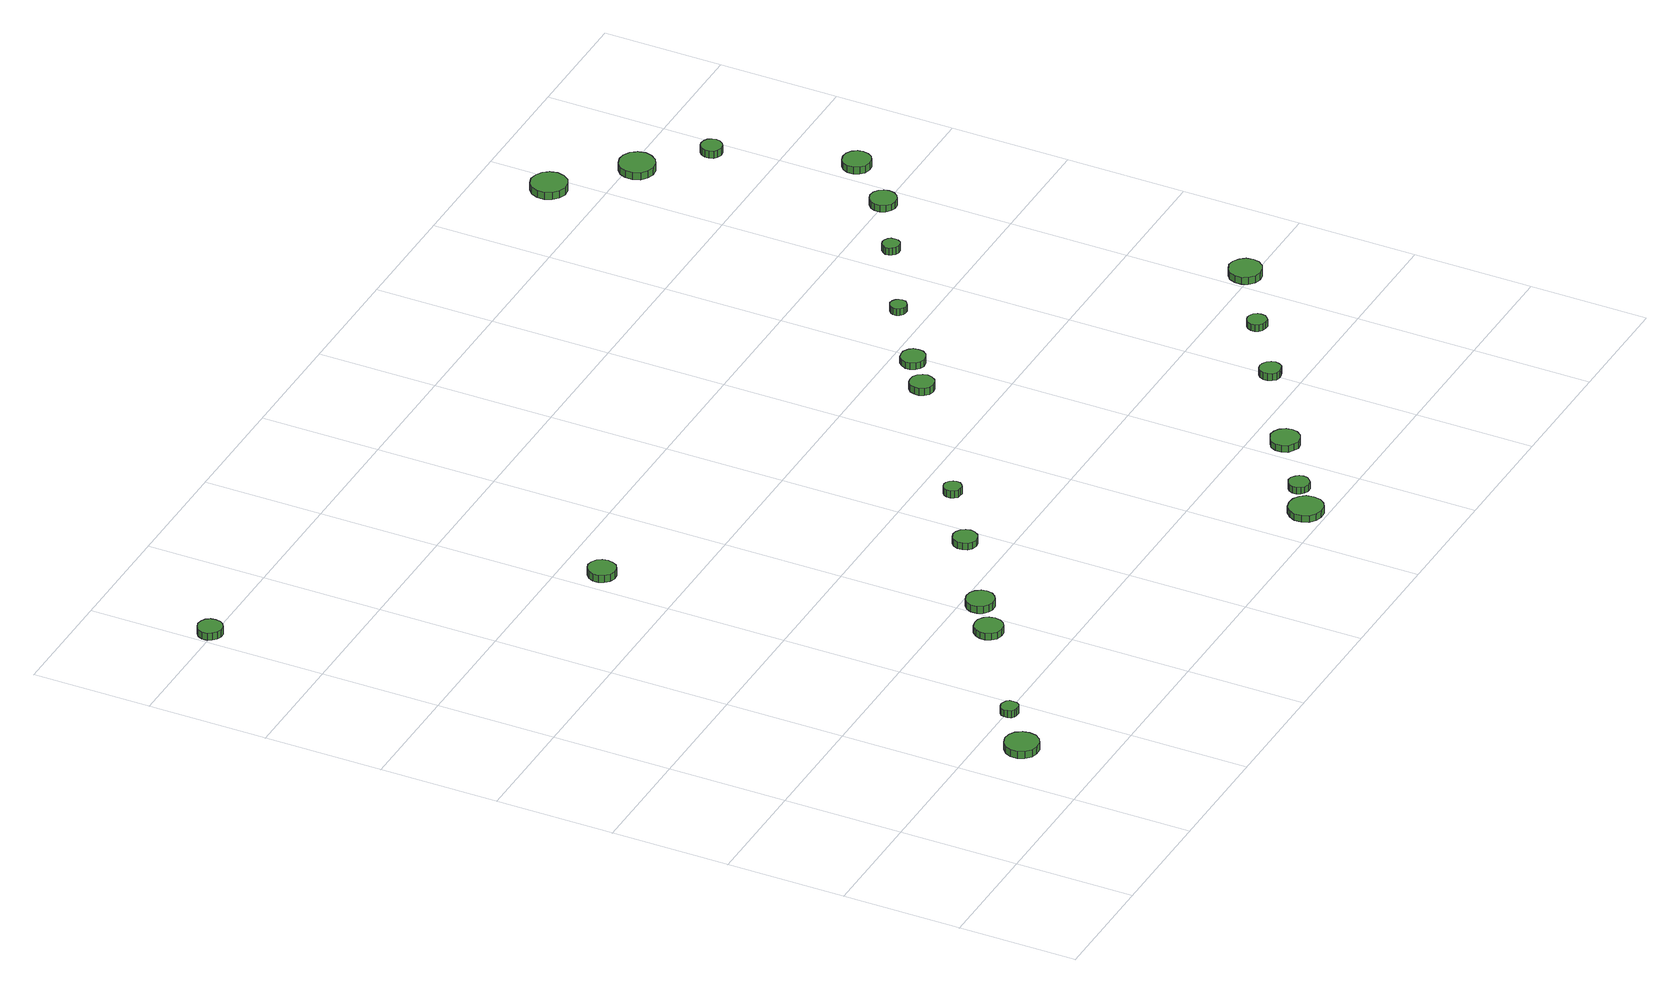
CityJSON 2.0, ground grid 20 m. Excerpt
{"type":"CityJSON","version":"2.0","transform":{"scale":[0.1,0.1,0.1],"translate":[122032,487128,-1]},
"CityObjects":{
"tree1":{"type":"SolitaryVegetationObject","attributes":{"function":"something"},"geometry":[{"type":"MultiSurface","lod":"1","boundaries":[[[0,1,2,3,4,5,6,7,8,9,10,11,12,13,14]],[[15,16,17,18,19,20,21,22,23,24,25,26,27,28,29]],[[0,29,28,1]],[[1,28,27,2]],[[2,27,26,3]],[[3,26,25,4]],[[4,25,24,5]],[[5,24,23,6]],[[6,23,22,7]],[[7,22,21,8]],[[8,21,20,9]],[[9,20,19,10]],[[10,19,18,11]],[[11,18,17,12]],[[12,17,16,13]],[[13,16,15,14]],[[14,15,29,0]]]}]},
"tree2":{"type":"SolitaryVegetationObject","attributes":{"function":"something"},"geometry":[{"type":"MultiSurface","lod":"1","boundaries":[[[30,31,32,33,34,35,36,37,38,39,40,41,42,43,44]],[[45,46,47,48,49,50,51,52,53,54,55,56,57,58,59]],[[30,59,58,31]],[[31,58,57,32]],[[32,57,56,33]],[[33,56,55,34]],[[34,55,54,35]],[[35,54,53,36]],[[36,53,52,37]],[[37,52,51,38]],[[38,51,50,39]],[[39,50,49,40]],[[40,49,48,41]],[[41,48,47,42]],[[42,47,46,43]],[[43,46,45,44]],[[44,45,59,30]]]}]},
"tree3":{"type":"SolitaryVegetationObject","attributes":{"function":"something"},"geometry":[{"type":"MultiSurface","lod":"1","boundaries":[[[60,61,62,63,64,65,66,67,68,69,70,71,72,73,74]],[[75,76,77,78,79,80,81,82,83,84,85,86,87,88,89]],[[60,89,88,61]],[[61,88,87,62]],[[62,87,86,63]],[[63,86,85,64]],[[64,85,84,65]],[[65,84,83,66]],[[66,83,82,67]],[[67,82,81,68]],[[68,81,80,69]],[[69,80,79,70]],[[70,79,78,71]],[[71,78,77,72]],[[72,77,76,73]],[[73,76,75,74]],[[74,75,89,60]]]}]},
"tree4":{"type":"SolitaryVegetationObject","attributes":{"function":"something"},"geometry":[{"type":"MultiSurface","lod":"1","boundaries":[[[90,91,92,93,94,95,96,97,98,99,100,101,102,103,104]],[[105,106,107,108,109,110,111,112,113,114,115,116,117,118,119]],[[90,119,118,91]],[[91,118,117,92]],[[92,117,116,93]],[[93,116,115,94]],[[94,115,114,95]],[[95,114,113,96]],[[96,113,112,97]],[[97,112,111,98]],[[98,111,110,99]],[[99,110,109,100]],[[100,109,108,101]],[[101,108,107,102]],[[102,107,106,103]],[[103,106,105,104]],[[104,105,119,90]]]}]},
"tree5":{"type":"SolitaryVegetationObject","attributes":{"function":"something"},"geometry":[{"type":"MultiSurface","lod":"1","boundaries":[[[120,121,122,123,124,125,126,127,128,129,130,131,132,133,134]],[[135,136,137,138,139,140,141,142,143,144,145,146,147,148,149]],[[120,149,148,121]],[[121,148,147,122]],[[122,147,146,123]],[[123,146,145,124]],[[124,145,144,125]],[[125,144,143,126]],[[126,143,142,127]],[[127,142,141,128]],[[128,141,140,129]],[[129,140,139,130]],[[130,139,138,131]],[[131,138,137,132]],[[132,137,136,133]],[[133,136,135,134]],[[134,135,149,120]]]}]},
"tree6":{"type":"SolitaryVegetationObject","attributes":{"function":"something"},"geometry":[{"type":"MultiSurface","lod":"1","boundaries":[[[150,151,152,153,154,155,156,157,158,159,160,161,162,163,164]],[[165,166,167,168,169,170,171,172,173,174,175,176,177,178,179]],[[150,179,178,151]],[[151,178,177,152]],[[152,177,176,153]],[[153,176,175,154]],[[154,175,174,155]],[[155,174,173,156]],[[156,173,172,157]],[[157,172,171,158]],[[158,171,170,159]],[[159,170,169,160]],[[160,169,168,161]],[[161,168,167,162]],[[162,167,166,163]],[[163,166,165,164]],[[164,165,179,150]]]}]},
"tree7":{"type":"SolitaryVegetationObject","attributes":{"function":"something"},"geometry":[{"type":"MultiSurface","lod":"1","boundaries":[[[180,181,182,183,184,185,186,187,188,189,190,191,192,193,194]],[[195,196,197,198,199,200,201,202,203,204,205,206,207,208,209]],[[180,209,208,181]],[[181,208,207,182]],[[182,207,206,183]],[[183,206,205,184]],[[184,205,204,185]],[[185,204,203,186]],[[186,203,202,187]],[[187,202,201,188]],[[188,201,200,189]],[[189,200,199,190]],[[190,199,198,191]],[[191,198,197,192]],[[192,197,196,193]],[[193,196,195,194]],[[194,195,209,180]]]}]},
"tree8":{"type":"SolitaryVegetationObject","attributes":{"function":"something"},"geometry":[{"type":"MultiSurface","lod":"1","boundaries":[[[210,211,212,213,214,215,216,217,218,219,220,221,222,223,224]],[[225,226,227,228,229,230,231,232,233,234,235,236,237,238,239]],[[210,239,238,211]],[[211,238,237,212]],[[212,237,236,213]],[[213,236,235,214]],[[214,235,234,215]],[[215,234,233,216]],[[216,233,232,217]],[[217,232,231,218]],[[218,231,230,219]],[[219,230,229,220]],[[220,229,228,221]],[[221,228,227,222]],[[222,227,226,223]],[[223,226,225,224]],[[224,225,239,210]]]}]},
"tree9":{"type":"SolitaryVegetationObject","attributes":{"function":"something"},"geometry":[{"type":"MultiSurface","lod":"1","boundaries":[[[240,241,242,243,244,245,246,247,248,249,250,251,252,253,254]],[[255,256,257,258,259,260,261,262,263,264,265,266,267,268,269]],[[240,269,268,241]],[[241,268,267,242]],[[242,267,266,243]],[[243,266,265,244]],[[244,265,264,245]],[[245,264,263,246]],[[246,263,262,247]],[[247,262,261,248]],[[248,261,260,249]],[[249,260,259,250]],[[250,259,258,251]],[[251,258,257,252]],[[252,257,256,253]],[[253,256,255,254]],[[254,255,269,240]]]}]},
"tree10":{"type":"SolitaryVegetationObject","attributes":{"function":"something"},"geometry":[{"type":"MultiSurface","lod":"1","boundaries":[[[270,271,272,273,274,275,276,277,278,279,280,281,282,283,284]],[[285,286,287,288,289,290,291,292,293,294,295,296,297,298,299]],[[270,299,298,271]],[[271,298,297,272]],[[272,297,296,273]],[[273,296,295,274]],[[274,295,294,275]],[[275,294,293,276]],[[276,293,292,277]],[[277,292,291,278]],[[278,291,290,279]],[[279,290,289,280]],[[280,289,288,281]],[[281,288,287,282]],[[282,287,286,283]],[[283,286,285,284]],[[284,285,299,270]]]}]},
"tree11":{"type":"SolitaryVegetationObject","attributes":{"function":"something"},"geometry":[{"type":"MultiSurface","lod":"1","boundaries":[[[300,301,302,303,304,305,306,307,308,309,310,311,312,313,314]],[[315,316,317,318,319,320,321,322,323,324,325,326,327,328,329]],[[300,329,328,301]],[[301,328,327,302]],[[302,327,326,303]],[[303,326,325,304]],[[304,325,324,305]],[[305,324,323,306]],[[306,323,322,307]],[[307,322,321,308]],[[308,321,320,309]],[[309,320,319,310]],[[310,319,318,311]],[[311,318,317,312]],[[312,317,316,313]],[[313,316,315,314]],[[314,315,329,300]]]}]},
"tree12":{"type":"SolitaryVegetationObject","attributes":{"function":"something"},"geometry":[{"type":"MultiSurface","lod":"1","boundaries":[[[330,331,332,333,334,335,336,337,338,339,340,341,342,343,344]],[[345,346,347,348,349,350,351,352,353,354,355,356,357,358,359]],[[330,359,358,331]],[[331,358,357,332]],[[332,357,356,333]],[[333,356,355,334]],[[334,355,354,335]],[[335,354,353,336]],[[336,353,352,337]],[[337,352,351,338]],[[338,351,350,339]],[[339,350,349,340]],[[340,349,348,341]],[[341,348,347,342]],[[342,347,346,343]],[[343,346,345,344]],[[344,345,359,330]]]}]},
"tree13":{"type":"SolitaryVegetationObject","attributes":{"function":"something"},"geometry":[{"type":"MultiSurface","lod":"1","boundaries":[[[360,361,362,363,364,365,366,367,368,369,370,371,372,373,374]],[[375,376,377,378,379,380,381,382,383,384,385,386,387,388,389]],[[360,389,388,361]],[[361,388,387,362]],[[362,387,386,363]],[[363,386,385,364]],[[364,385,384,365]],[[365,384,383,366]],[[366,383,382,367]],[[367,382,381,368]],[[368,381,380,369]],[[369,380,379,370]],[[370,379,378,371]],[[371,378,377,372]],[[372,377,376,373]],[[373,376,375,374]],[[374,375,389,360]]]}]},
"tree14":{"type":"SolitaryVegetationObject","attributes":{"function":"something"},"geometry":[{"type":"MultiSurface","lod":"1","boundaries":[[[390,391,392,393,394,395,396,397,398,399,400,401,402,403,404]],[[405,406,407,408,409,410,411,412,413,414,415,416,417,418,419]],[[390,419,418,391]],[[391,418,417,392]],[[392,417,416,393]],[[393,416,415,394]],[[394,415,414,395]],[[395,414,413,396]],[[396,413,412,397]],[[397,412,411,398]],[[398,411,410,399]],[[399,410,409,400]],[[400,409,408,401]],[[401,408,407,402]],[[402,407,406,403]],[[403,406,405,404]],[[404,405,419,390]]]}]},
"tree15":{"type":"SolitaryVegetationObject","attributes":{"function":"something"},"geometry":[{"type":"MultiSurface","lod":"1","boundaries":[[[420,421,422,423,424,425,426,427,428,429,430,431,432,433,434]],[[435,436,437,438,439,440,441,442,443,444,445,446,447,448,449]],[[420,449,448,421]],[[421,448,447,422]],[[422,447,446,423]],[[423,446,445,424]],[[424,445,444,425]],[[425,444,443,426]],[[426,443,442,427]],[[427,442,441,428]],[[428,441,440,429]],[[429,440,439,430]],[[430,439,438,431]],[[431,438,437,432]],[[432,437,436,433]],[[433,436,435,434]],[[434,435,449,420]]]}]},
"tree16":{"type":"SolitaryVegetationObject","attributes":{"function":"something"},"geometry":[{"type":"MultiSurface","lod":"1","boundaries":[[[450,451,452,453,454,455,456,457,458,459,460,461,462,463,464]],[[465,466,467,468,469,470,471,472,473,474,475,476,477,478,479]],[[450,479,478,451]],[[451,478,477,452]],[[452,477,476,453]],[[453,476,475,454]],[[454,475,474,455]],[[455,474,473,456]],[[456,473,472,457]],[[457,472,471,458]],[[458,471,470,459]],[[459,470,469,460]],[[460,469,468,461]],[[461,468,467,462]],[[462,467,466,463]],[[463,466,465,464]],[[464,465,479,450]]]}]},
"tree17":{"type":"SolitaryVegetationObject","attributes":{"function":"something"},"geometry":[{"type":"MultiSurface","lod":"1","boundaries":[[[480,481,482,483,484,485,486,487,488,489,490,491,492,493,494]],[[495,496,497,498,499,500,501,502,503,504,505,506,507,508,509]],[[480,509,508,481]],[[481,508,507,482]],[[482,507,506,483]],[[483,506,505,484]],[[484,505,504,485]],[[485,504,503,486]],[[486,503,502,487]],[[487,502,501,488]],[[488,501,500,489]],[[489,500,499,490]],[[490,499,498,491]],[[491,498,497,492]],[[492,497,496,493]],[[493,496,495,494]],[[494,495,509,480]]]}]},
"tree18":{"type":"SolitaryVegetationObject","attributes":{"function":"something"},"geometry":[{"type":"MultiSurface","lod":"1","boundaries":[[[510,511,512,513,514,515,516,517,518,519,520,521,522,523,524]],[[525,526,527,528,529,530,531,532,533,534,535,536,537,538,539]],[[510,539,538,511]],[[511,538,537,512]],[[512,537,536,513]],[[513,536,535,514]],[[514,535,534,515]],[[515,534,533,516]],[[516,533,532,517]],[[517,532,531,518]],[[518,531,530,519]],[[519,530,529,520]],[[520,529,528,521]],[[521,528,527,522]],[[522,527,526,523]],[[523,526,525,524]],[[524,525,539,510]]]}]},
"tree19":{"type":"SolitaryVegetationObject","attributes":{"function":"something"},"geometry":[{"type":"MultiSurface","lod":"1","boundaries":[[[540,541,542,543,544,545,546,547,548,549,550,551,552,553,554]],[[555,556,557,558,559,560,561,562,563,564,565,566,567,568,569]],[[540,569,568,541]],[[541,568,567,542]],[[542,567,566,543]],[[543,566,565,544]],[[544,565,564,545]],[[545,564,563,546]],[[546,563,562,547]],[[547,562,561,548]],[[548,561,560,549]],[[549,560,559,550]],[[550,559,558,551]],[[551,558,557,552]],[[552,557,556,553]],[[553,556,555,554]],[[554,555,569,540]]]}]},
"tree20":{"type":"SolitaryVegetationObject","attributes":{"function":"something"},"geometry":[{"type":"MultiSurface","lod":"1","boundaries":[[[570,571,572,573,574,575,576,577,578,579,580,581,582,583,584]],[[585,586,587,588,589,590,591,592,593,594,595,596,597,598,599]],[[570,599,598,571]],[[571,598,597,572]],[[572,597,596,573]],[[573,596,595,574]],[[574,595,594,575]],[[575,594,593,576]],[[576,593,592,577]],[[577,592,591,578]],[[578,591,590,579]],[[579,590,589,580]],[[580,589,588,581]],[[581,588,587,582]],[[582,587,586,583]],[[583,586,585,584]],[[584,585,599,570]]]}]},
"tree21":{"type":"SolitaryVegetationObject","attributes":{"function":"something"},"geometry":[{"type":"MultiSurface","lod":"1","boundaries":[[[600,601,602,603,604,605,606,607,608,609,610,611,612,613,614]],[[615,616,617,618,619,620,621,622,623,624,625,626,627,628,629]],[[600,629,628,601]],[[601,628,627,602]],[[602,627,626,603]],[[603,626,625,604]],[[604,625,624,605]],[[605,624,623,606]],[[606,623,622,607]],[[607,622,621,608]],[[608,621,620,609]],[[609,620,619,610]],[[610,619,618,611]],[[611,618,617,612]],[[612,617,616,613]],[[613,616,615,614]],[[614,615,629,600]]]}]},
"tree22":{"type":"SolitaryVegetationObject","attributes":{"function":"something"},"geometry":[{"type":"MultiSurface","lod":"1","boundaries":[[[630,631,632,633,634,635,636,637,638,639,640,641,642,643,644]],[[645,646,647,648,649,650,651,652,653,654,655,656,657,658,659]],[[630,659,658,631]],[[631,658,657,632]],[[632,657,656,633]],[[633,656,655,634]],[[634,655,654,635]],[[635,654,653,636]],[[636,653,652,637]],[[637,652,651,638]],[[638,651,650,639]],[[639,650,649,640]],[[640,649,648,641]],[[641,648,647,642]],[[642,647,646,643]],[[643,646,645,644]],[[644,645,659,630]]]}]},
"tree23":{"type":"SolitaryVegetationObject","attributes":{"function":"something"},"geometry":[{"type":"MultiSurface","lod":"1","boundaries":[[[660,661,662,663,664,665,666,667,668,669,670,671,672,673,674]],[[675,676,677,678,679,680,681,682,683,684,685,686,687,688,689]],[[660,689,688,661]],[[661,688,687,662]],[[662,687,686,663]],[[663,686,685,664]],[[664,685,684,665]],[[665,684,683,666]],[[666,683,682,667]],[[667,682,681,668]],[[668,681,680,669]],[[669,680,679,670]],[[670,679,678,671]],[[671,678,677,672]],[[672,677,676,673]],[[673,676,675,674]],[[674,675,689,660]]]}]}
},
"vertices":[
[309,130,30],[307,141,30],[300,151,30],[290,157,30],[278,158,30],[267,154,30],[258,146,30],[253,136,30],[253,124,30],[258,113,30],[267,105,30],[278,102,30],[290,103,30],[300,109,30],[307,118,30],[307,118,17],[300,109,17],[290,103,17],[278,102,17],[267,105,17],[258,113,17],[253,124,17],[253,136,17],[258,146,17],[267,154,17],[278,158,17],[290,157,17],[300,151,17],[307,141,17],[309,130,17],
[382,194,26],[381,200,26],[378,204,26],[372,207,26],[366,208,26],[361,206,26],[356,202,26],[354,197,26],[354,191,26],[356,185,26],[361,181,26],[366,180,26],[372,180,26],[378,183,26],[381,188,26],[381,188,13],[378,183,13],[372,180,13],[366,180,13],[361,181,13],[356,185,13],[354,191,13],[354,197,13],[356,202,13],[361,206,13],[366,208,13],[372,207,13],[378,204,13],[381,200,13],[382,194,13],
[46,1407,21],[45,1415,21],[40,1422,21],[32,1426,21],[24,1427,21],[16,1424,21],[10,1419,21],[6,1411,21],[6,1402,21],[10,1395,21],[16,1389,21],[24,1386,21],[32,1387,21],[40,1392,21],[45,1398,21],[45,1398,8],[40,1392,8],[32,1387,8],[24,1386,8],[16,1389,8],[10,1395,8],[6,1402,8],[6,1411,8],[10,1419,8],[16,1424,8],[24,1427,8],[32,1426,8],[40,1422,8],[45,1415,8],[46,1407,8],
[577,322,27],[575,331,27],[570,339,27],[561,344,27],[552,345,27],[542,342,27],[535,335,27],[531,326,27],[531,317,27],[535,308,27],[542,301,27],[552,298,27],[561,299,27],[570,304,27],[575,312,27],[575,312,15],[570,304,15],[561,299,15],[552,298,15],[542,301,15],[535,308,15],[531,317,15],[531,326,15],[535,335,15],[542,342,15],[552,345,15],[561,344,15],[570,339,15],[575,331,15],[577,322,15],
[459,932,25],[457,942,25],[452,949,25],[443,954,25],[434,955,25],[425,952,25],[418,946,25],[414,937,25],[414,927,25],[418,919,25],[425,912,25],[434,909,25],[443,910,25],[452,915,25],[457,923,25],[457,923,12],[452,915,12],[443,910,12],[434,909,12],[425,912,12],[418,919,12],[414,927,12],[414,937,12],[418,946,12],[425,952,12],[434,955,12],[443,954,12],[452,949,12],[457,942,12],[459,932,12],
[642,368,25],[640,377,25],[634,385,25],[626,390,25],[616,391,25],[607,388,25],[600,382,25],[596,373,25],[596,363,25],[600,354,25],[607,348,25],[616,345,25],[626,346,25],[634,351,25],[640,358,25],[640,358,12],[634,351,12],[626,346,12],[616,345,12],[607,348,12],[600,354,12],[596,363,12],[596,373,12],[600,382,12],[607,388,12],[616,391,12],[626,390,12],[634,385,12],[640,377,12],[642,368,12],
[782,465,26],[780,473,26],[775,480,26],[768,484,26],[760,485,26],[752,482,26],[746,477,26],[743,469,26],[743,461,26],[746,453,26],[752,448,26],[760,445,26],[768,446,26],[775,450,26],[780,457,26],[780,457,14],[775,450,14],[768,446,14],[760,445,14],[752,448,14],[746,453,14],[743,461,14],[743,469,14],[746,477,14],[752,482,14],[760,485,14],[768,484,14],[775,480,14],[780,473,14],[782,465,14],
[889,542,30],[888,548,30],[884,553,30],[879,556,30],[873,557,30],[867,555,30],[863,551,30],[860,545,30],[860,539,30],[863,534,30],[867,529,30],[873,528,30],[879,528,30],[884,531,30],[888,536,30],[888,536,17],[884,531,17],[879,528,17],[873,528,17],[867,529,17],[863,534,17],[860,539,17],[860,545,17],[863,551,17],[867,555,17],[873,557,17],[879,556,17],[884,553,17],[888,548,17],[889,542,17],
[1102,30,25],[1100,42,25],[1093,51,25],[1083,57,25],[1071,58,25],[1060,55,25],[1051,47,25],[1046,36,25],[1046,24,25],[1051,13,25],[1060,5,25],[1071,2,25],[1083,3,25],[1093,9,25],[1100,18,25],[1100,18,13],[1093,9,13],[1083,3,13],[1071,2,13],[1060,5,13],[1051,13,13],[1046,24,13],[1046,36,13],[1051,47,13],[1060,55,13],[1071,58,13],[1083,57,13],[1093,51,13],[1100,42,13],[1102,30,13],
[1147,70,25],[1146,77,25],[1141,82,25],[1135,86,25],[1128,87,25],[1121,84,25],[1116,80,25],[1113,73,25],[1113,66,25],[1116,60,25],[1121,55,25],[1128,53,25],[1135,53,25],[1141,57,25],[1146,63,25],[1146,63,13],[1141,57,13],[1135,53,13],[1128,53,13],[1121,55,13],[1116,60,13],[1113,66,13],[1113,73,13],[1116,80,13],[1121,84,13],[1128,87,13],[1135,86,13],[1141,82,13],[1146,77,13],[1147,70,13],
[1256,144,25],[1254,153,25],[1248,162,25],[1239,167,25],[1229,168,25],[1220,164,25],[1212,158,25],[1208,149,25],[1208,139,25],[1212,129,25],[1220,123,25],[1229,119,25],[1239,121,25],[1248,126,25],[1254,134,25],[1254,134,13],[1248,126,13],[1239,121,13],[1229,119,13],[1220,123,13],[1212,129,13],[1208,139,13],[1208,149,13],[1212,158,13],[1220,164,13],[1229,168,13],[1239,167,13],[1248,162,13],[1254,153,13],[1256,144,13],
[1136,714,30],[1134,722,30],[1129,729,30],[1122,733,30],[1114,734,30],[1106,732,30],[1099,726,30],[1096,718,30],[1096,710,30],[1099,702,30],[1106,696,30],[1114,694,30],[1122,695,30],[1129,699,30],[1134,706,30],[1134,706,17],[1129,699,17],[1122,695,17],[1114,694,17],[1106,696,17],[1099,702,17],[1096,710,17],[1096,718,17],[1099,726,17],[1106,732,17],[1114,734,17],[1122,733,17],[1129,729,17],[1134,722,17],[1136,714,17],
[1196,759,28],[1195,768,28],[1190,774,28],[1182,779,28],[1174,779,28],[1166,777,28],[1160,771,28],[1156,763,28],[1156,755,28],[1160,747,28],[1166,742,28],[1174,739,28],[1182,740,28],[1190,744,28],[1195,751,28],[1195,751,16],[1190,744,16],[1182,740,16],[1174,739,16],[1166,742,16],[1160,747,16],[1156,755,16],[1156,763,16],[1160,771,16],[1166,777,16],[1174,779,16],[1182,779,16],[1190,774,16],[1195,768,16],[1196,759,16],
[1414,250,25],[1412,257,25],[1408,263,25],[1401,267,25],[1394,268,25],[1387,266,25],[1382,261,25],[1379,254,25],[1379,247,25],[1382,240,25],[1387,235,25],[1394,233,25],[1401,234,25],[1408,237,25],[1412,243,25],[1412,243,12],[1408,237,12],[1401,234,12],[1394,233,12],[1387,235,12],[1382,240,12],[1379,247,12],[1379,254,12],[1382,261,12],[1387,266,12],[1394,268,12],[1401,267,12],[1408,263,12],[1412,257,12],[1414,250,12],
[1308,843,29],[1307,849,29],[1304,853,29],[1299,856,29],[1293,857,29],[1288,855,29],[1283,851,29],[1281,846,29],[1281,840,29],[1283,835,29],[1288,831,29],[1293,830,29],[1299,830,29],[1304,833,29],[1307,837,29],[1307,837,17],[1304,833,17],[1299,830,17],[1293,830,17],[1288,831,17],[1283,835,17],[1281,840,17],[1281,846,17],[1283,851,17],[1288,855,17],[1293,857,17],[1299,856,17],[1304,853,17],[1307,849,17],[1308,843,17],
[1524,329,25],[1523,335,25],[1519,341,25],[1513,344,25],[1507,345,25],[1500,343,25],[1495,338,25],[1492,332,25],[1492,325,25],[1495,319,25],[1500,315,25],[1507,313,25],[1513,313,25],[1519,317,25],[1523,322,25],[1523,322,13],[1519,317,13],[1513,313,13],[1507,313,13],[1500,315,13],[1495,319,13],[1492,325,13],[1492,332,13],[1495,338,13],[1500,343,13],[1507,345,13],[1513,344,13],[1519,341,13],[1523,335,13],[1524,329,13],
[1456,929,29],[1455,935,29],[1452,939,29],[1446,942,29],[1441,943,29],[1435,941,29],[1431,937,29],[1428,932,29],[1428,926,29],[1431,921,29],[1435,917,29],[1441,915,29],[1446,915,29],[1452,918,29],[1455,923,29],[1455,923,16],[1452,918,16],[1446,915,16],[1441,915,16],[1435,917,16],[1431,921,16],[1428,926,16],[1428,932,16],[1431,937,16],[1435,941,16],[1441,943,16],[1446,942,16],[1452,939,16],[1455,935,16],[1456,929,16],
[1657,409,24],[1655,420,24],[1648,429,24],[1638,435,24],[1627,436,24],[1617,432,24],[1608,425,24],[1604,415,24],[1604,403,24],[1608,393,24],[1617,386,24],[1627,382,24],[1638,384,24],[1648,389,24],[1655,398,24],[1655,398,11],[1648,389,11],[1638,384,11],[1627,382,11],[1617,386,11],[1608,393,11],[1604,403,11],[1604,415,11],[1608,425,11],[1617,432,11],[1627,436,11],[1638,435,11],[1648,429,11],[1655,420,11],[1657,409,11],
[1396,1482,25],[1393,1494,25],[1386,1504,25],[1375,1510,25],[1363,1512,25],[1351,1508,25],[1342,1500,25],[1337,1488,25],[1337,1476,25],[1342,1465,25],[1351,1457,25],[1363,1453,25],[1375,1454,25],[1386,1460,25],[1393,1470,25],[1393,1470,12],[1386,1460,12],[1375,1454,12],[1363,1453,12],[1351,1457,12],[1342,1465,12],[1337,1476,12],[1337,1488,12],[1342,1500,12],[1351,1508,12],[1363,1512,12],[1375,1510,12],[1386,1504,12],[1393,1494,12],[1396,1482,12],
[1573,996,29],[1571,1005,29],[1566,1012,29],[1558,1017,29],[1549,1018,29],[1540,1015,29],[1533,1009,29],[1529,1001,29],[1529,991,29],[1533,983,29],[1540,977,29],[1549,974,29],[1558,975,29],[1566,980,29],[1571,987,29],[1571,987,17],[1566,980,17],[1558,975,17],[1549,974,17],[1540,977,17],[1533,983,17],[1529,991,17],[1529,1001,17],[1533,1009,17],[1540,1015,17],[1549,1018,17],[1558,1017,17],[1566,1012,17],[1571,1005,17],[1573,996,17],
[1505,1384,26],[1502,1396,26],[1495,1406,26],[1484,1412,26],[1472,1413,26],[1460,1409,26],[1451,1401,26],[1446,1390,26],[1446,1378,26],[1451,1366,26],[1460,1358,26],[1472,1354,26],[1484,1356,26],[1495,1362,26],[1502,1372,26],[1502,1372,13],[1495,1362,13],[1484,1356,13],[1472,1354,13],[1460,1358,13],[1451,1366,13],[1446,1378,13],[1446,1390,13],[1451,1401,13],[1460,1409,13],[1472,1413,13],[1484,1412,13],[1495,1406,13],[1502,1396,13],[1505,1384,13],
[1652,1080,30],[1650,1089,30],[1645,1097,30],[1636,1102,30],[1627,1103,30],[1617,1100,30],[1610,1094,30],[1606,1085,30],[1606,1075,30],[1610,1066,30],[1617,1060,30],[1627,1057,30],[1636,1058,30],[1645,1063,30],[1650,1071,30],[1650,1071,17],[1645,1063,17],[1636,1058,17],[1627,1057,17],[1617,1060,17],[1610,1066,17],[1606,1075,17],[1606,1085,17],[1610,1094,17],[1617,1100,17],[1627,1103,17],[1636,1102,17],[1645,1097,17],[1650,1089,17],[1652,1080,17],
[1583,1300,29],[1581,1307,29],[1577,1313,29],[1571,1316,29],[1563,1317,29],[1556,1315,29],[1551,1310,29],[1548,1303,29],[1548,1296,29],[1551,1289,29],[1556,1285,29],[1563,1282,29],[1571,1283,29],[1577,1287,29],[1581,1293,29],[1581,1293,16],[1577,1287,16],[1571,1283,16],[1563,1282,16],[1556,1285,16],[1551,1289,16],[1548,1296,16],[1548,1303,16],[1551,1310,16],[1556,1315,16],[1563,1317,16],[1571,1316,16],[1577,1313,16],[1581,1307,16],[1583,1300,16]
]}
